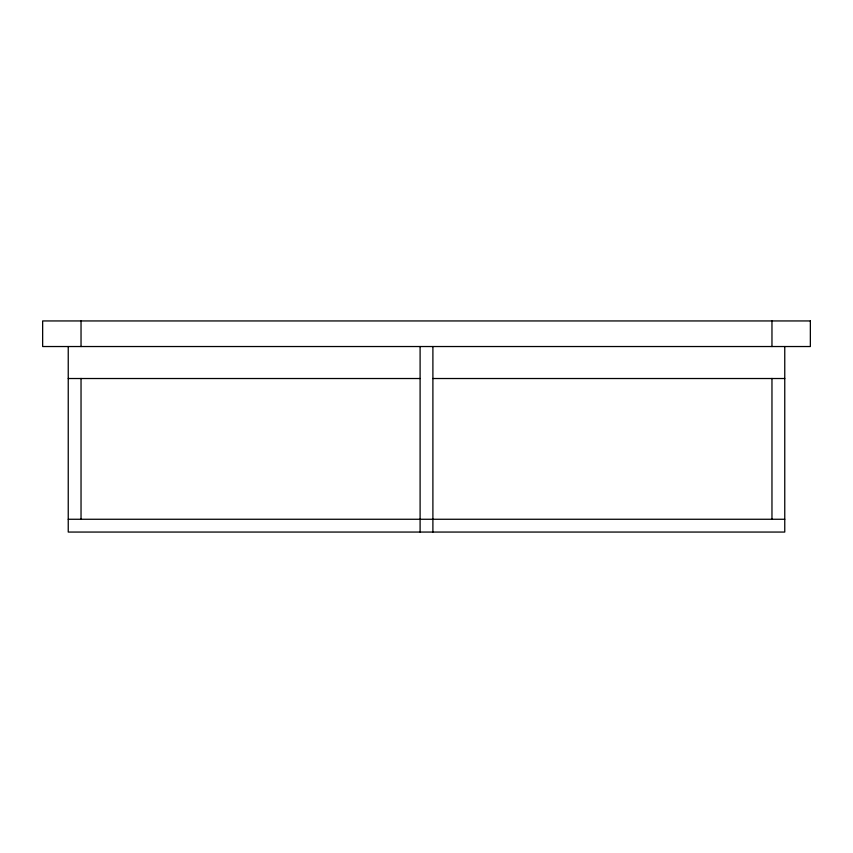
<?xml version="1.0" encoding="UTF-8"?>
<svg xmlns="http://www.w3.org/2000/svg" width="853" height="853" viewBox="0 0 853 853"><rect width="100%" height="100%" fill="white"/><g stroke="black" fill="none" stroke-linecap="round" stroke-linejoin="round"><path stroke-width="1.28" d="M68.24 378.519L420.102 378.519M432.897 378.519L784.76 378.519M68.24 519.264L784.76 519.264M784.76 346.531L784.76 532.059L68.24 532.059L68.24 346.531M771.965 320.941L771.965 346.531M771.965 378.423L771.965 519.264M432.897 346.531L432.897 532.059M420.102 346.531L420.102 532.059M81.035 320.941L81.035 346.531M81.035 378.423L81.035 519.264M810.35 320.941L42.65 320.941L42.65 346.531L810.35 346.531L810.35 320.941"/></g></svg>
